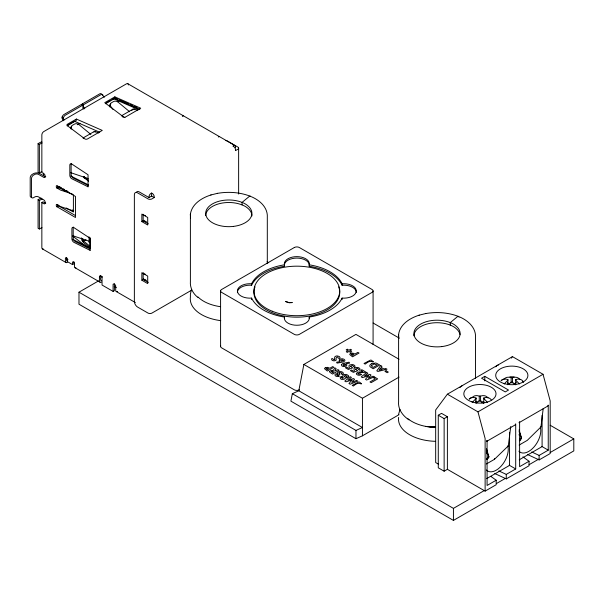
<?xml version="1.0" encoding="UTF-8"?>
<svg xmlns="http://www.w3.org/2000/svg" width="604" height="604" viewBox="0 0 604 604"><rect width="100%" height="100%" fill="white"/><g stroke="black" fill="none" stroke-linecap="round" stroke-linejoin="round"><path stroke-width="0.91" d="M476.012 398.217L476.012 397.976A15.938 9.203 60 0 0 469.18 399.116A9.664 5.579 -60 0 1 472.434 397.236A15.938 9.203 60 0 1 479.266 396.096A15.621 12.752 0 0 1 480.565 396.096A15.938 9.203 -60 0 1 488.047 398.006M483.819 398.217L483.819 397.976A15.938 9.203 -60 0 1 491.301 399.886M507.896 379.81L507.896 379.569A15.938 9.203 60 0 0 501.063 380.701A9.664 5.579 -60 0 1 504.317 378.829A15.938 9.203 60 0 1 511.15 377.689A15.621 12.752 0 0 1 512.449 377.689A15.938 9.203 -60 0 1 519.931 379.599M515.703 379.803L515.703 379.569A15.938 9.203 -60 0 1 523.585 382.121A14.549 8.403 0 0 0 522.619 381.434M89.09 247.044L89.09 246.213L87.255 247.27M88.403 246.485L83.609 242.589L82.718 238.588M88.599 181.192L84.87 178.339L84.379 176.647M101.381 282.015A2.763 1.593 -60 0 1 99.426 280.89L99.426 276.753A1.382 0.8 60 0 1 100.151 276.081L101.306 276.753A1.382 0.8 60 0 1 102.031 278.255L102.053 285.035L113.076 291.392L113.091 284.643A1.382 0.8 60 0 1 113.816 283.971L114.971 284.643A1.382 0.8 60 0 1 115.696 286.145L115.696 290.282A2.763 1.593 -60 0 0 117.644 291.407M543.185 408.636L540.957 426.937L527.284 440.361L519.153 445.057M76.398 119.056L67.452 124.22A1.842 1.065 0 0 0 67.286 125.617L85.028 139.026A1.842 1.065 0 0 0 87.482 138.95L102.265 130.419L76.398 119.056L76.232 120.506L67.452 125.723A1.842 1.065 0 0 0 67.18 125.919M510.75 426.507L508.289 445.911L494.495 459.297L486.363 463.993M84.137 108.879A1.842 1.065 60 0 1 82.839 106.621L82.839 105.119L81.54 104.371L63.971 114.511A2.763 1.593 -60 0 0 62.129 117.078L62.099 117.939A3.684 2.122 60 0 0 63.511 120.725M408.946 419.856C402.876 415.899 397.832 409.263 398.602 401.675L398.602 334.367C400.097 324.084 410.191 317.976 419.289 315.137M82.839 105.119L65.27 115.258A2.763 1.593 -60 0 0 63.428 117.825L63.495 118.746A1.842 1.065 60 0 0 64.281 119.902M292.336 393.687L355.967 430.418L362.438 427.519L298.806 390.78L292.336 393.687L290.901 401.154L355.967 438.715L362.438 435.816L399.033 414.684M298.806 390.78L303.872 364.438L355.93 334.389L399.033 359.274M519.1 429.927L521.554 438.104L519.659 440.761L521.524 438.262L519.07 431.573M486.499 448.696L488.885 456.866L486.96 459.576L488.847 457.032L486.454 450.342M89.369 241.842L89.181 242.506L88.999 236.783M191.423 289.875L190.396 294.05L190.396 297.198A38.528 22.242 0 0 0 220.732 320.633M398.602 414.261L400.007 409.369M540.814 427.111L541.146 426.552M508.138 446.084L508.477 445.518M134.058 109.762L134.511 109.128L137.772 110.426M486.605 458.919L488.319 456.541L488.885 456.866M519.312 440.112L520.988 437.779L521.554 438.104M527.624 454.548L539.13 459.923L550.191 453.536L550.191 400.95L543.034 374.276L512.449 356.624L447.383 394.193L435.673 409.973L435.68 462.558L438.61 464.25M511.331 358.127L512.449 356.624M131.785 110.487L133.144 109.06L134.511 109.128M143.669 214.465L143.193 214.941L145.488 215.703M141.849 221.608L147.708 224.99L147.708 217.478L141.849 214.095L141.849 221.608L143.669 220.332M143.669 273.068L143.193 273.544L145.488 274.307M141.849 280.211L147.708 283.593L147.708 276.081L141.849 272.698L141.849 280.211L143.669 278.927M459.946 387.496L461.675 385.964M495.733 366.832L496.631 365.964M100.151 276.081L100.989 275.854L100.407 276.194M98.739 132.971L94.971 131.491L93.922 132.049M497.062 365.601L497.462 365.299M82.189 105.496L82.189 103.994L99.758 93.846A2.763 1.593 -60 0 1 101.593 94.292L103.186 95.832A1.842 1.065 60 0 0 104.311 97.229M82.189 103.994L83.488 104.741L101.057 94.602A2.763 1.593 -60 0 1 102.899 95.039M114.843 96.859L104.764 102.68L124.447 117.614L140.709 108.222L114.843 96.859L114.843 98.361L105.541 103.729M67.739 125.103L74.451 121.23L99.683 132.208M106.515 102.718L110.389 100.483M111.936 99.585L113.492 98.694L138.716 109.671M41.978 171.679A0.921 0.528 0 0 0 41.329 171.838L39.373 172.963L38.075 172.208L38.075 143.661L40.023 142.536A2.763 1.593 0 0 1 41.978 142.068M38.075 143.661L39.373 144.409L41.329 143.284A0.921 0.528 0 0 1 41.978 143.133M77.584 124.749L80.022 123.337M117.516 101.691L119.147 100.747M83.186 137.901L94.103 131.597M121.442 115.817L133.144 109.06M73.582 210.962L60.921 206.742A2.763 1.593 0 0 1 60.347 206.485L56.776 204.446A0.921 0.528 60 0 0 56.293 204.892L56.293 205.647A0.921 0.528 60 0 0 56.776 206.651L75.485 217.478L75.485 196.443L56.776 185.662A0.921 0.528 60 0 0 56.293 186.107L56.293 186.863A0.921 0.528 60 0 0 56.776 187.867C59.939 185.775 64.145 192.48 67.988 191.34M56.776 187.867L58.241 187.24M41.978 227.731A0.921 0.528 0 0 0 41.329 227.882L39.373 229.007L38.075 228.259L38.075 199.713L40.023 198.58A2.763 1.593 0 0 1 41.261 198.172M38.075 199.713L39.373 200.46L41.329 199.335A0.921 0.528 0 0 1 42.627 199.335M43.292 248.984A2.763 1.593 -60 0 1 41.85 247.64L41.85 202.567L43.148 201.812L45.096 202.936A1.842 1.065 60 0 0 45.753 203.118M56.776 206.651L58.399 205.707L75.5 215.605M56.942 206.772L58.565 205.836M151.612 193.061L150.962 193.431A2.763 1.593 -60 0 0 149.007 196.813L149.007 197.568L151.612 196.066L154.216 197.568L154.216 196.813A2.763 1.593 60 0 0 152.261 193.431L151.612 193.061L151.612 196.066M154.216 197.568L151.936 198.882A2.763 1.593 0 0 1 148.033 198.882L137.621 192.872A4.598 2.658 60 0 0 134.367 194.752L134.367 301.434A4.598 2.658 60 0 0 137.621 307.074L148.033 313.083A2.763 1.593 0 0 0 151.936 313.083L191.642 290.162M67.354 262.37A2.763 1.593 -60 0 1 65.398 261.238L65.398 258.233A0.921 0.528 60 0 1 65.881 257.787L66.87 258.361A0.921 0.528 60 0 1 67.354 259.365L67.354 261.615L72.555 264.62L73.862 263.873L73.862 261.615M101.057 276.564L101.638 276.232M550.138 425.231L573.8 438.889L573.8 450.909L453.43 520.406L78.981 304.22L78.981 292.2L98.497 280.928M113.076 291.392L114.375 290.645L114.398 283.895A1.382 0.8 60 0 1 114.428 283.623M303.872 364.438L362.438 398.247L399.033 377.115M484.793 376.345L481.547 378.225L505.269 391.921L508.523 390.041L484.793 376.345L484.801 380.897M447.39 469.323L444.136 471.203L438.285 467.821L438.277 415.227L441.532 413.355L447.383 416.73L447.39 469.323L485.125 491.112L496.194 484.725L496.186 480.218L490.841 476.397M444.136 471.203L444.136 418.61L447.383 416.73M481.358 402.755L483.721 401.388M514.027 383.887L516.39 382.521M447.383 394.193L477.968 411.853L543.034 374.276M518.957 422.74L547.586 406.205L548.236 405.08L548.243 450.154L539.13 455.416L531.739 451.966M486.703 478.587L508.908 465.767A0.921 0.528 -60 0 0 509.557 464.642L509.557 432.23M519.236 459.803L541.441 446.983A0.921 0.528 -60 0 0 542.09 445.858L542.09 415.295M496.186 480.218L487.081 485.473L487.073 440.399L486.424 441.524L515.053 424.997L515.703 423.865L515.71 468.946L506.273 474.389L498.874 470.939M522.928 456.873L529.044 461.237L519.614 466.688L519.606 421.615M78.981 292.2L453.43 508.379L484.332 490.539M496.533 483.494L505.48 478.33M529.066 464.71L538.828 459.078M550.214 452.502L573.8 438.889M494.767 473.528L506.273 478.896L529.051 465.744L529.044 461.237M86.025 239.773L83.654 241.109L90.019 246.289M211.083 194.926C201.985 197.765 191.891 203.873 190.396 214.156L190.396 281.472C189.845 287.708 193.069 293.793 197.999 297.5M498.096 364.937L498.481 365.05M462.309 385.601L462.694 385.722M217.349 193.378C228.35 191.453 239.931 192.208 250.388 196.27M425.563 313.582C436.564 311.664 448.138 312.411 458.595 316.481M210.773 195.001L217.546 193.325M418.987 315.212L425.752 313.536M100.536 275.718L100.075 276.149L100.732 280.135A0.921 0.528 -60 0 0 101.381 280.513M101.306 276.753L102.099 276.624M81.359 237.84L82.129 240.551L83.231 240.392M84.235 176.67L83.382 176.783L84.87 178.339M509.942 376.76L514.11 376.813M121.797 115.719L124.862 117.561M425.435 426.371L435.401 427.398L430.237 427.088A35.53 20.513 0 0 1 407.443 418.323M344.937 364.235L344.484 364.137A1.261 0.732 0 0 0 343.578 364.28L343.14 365.269A1.117 0.649 0 0 0 343.94 365.571L345.224 365.231A1.276 0.74 0 0 0 345.473 364.831L345.397 364.552M72.344 194.012L60.921 190.207A2.763 1.593 0 0 1 60.347 189.958L56.942 187.987M143.156 214.284L143.156 220.86L146.251 221.819L144.311 220.702M143.156 272.887L143.156 279.463L146.251 280.422L144.311 279.305M70.577 172.623L88.139 178.55M73.212 235.87L89.022 241.207M115.168 98.075L117.697 99.169M119.373 99.902L128.629 103.926M130.313 104.658L132.835 105.753M134.511 106.485L137.04 107.588M114.843 98.361L139.849 109.347M83.163 138.308L83.609 138.512M88.539 185.639L73.22 178.052A2.763 1.593 60 0 1 71.129 174.601L71.129 164.416A2.763 1.593 60 0 1 71.34 163.518M70.781 176.021L88.29 184.779M72.45 239.214L89.951 247.972M251.339 196.7C258.957 199.954 266.606 206.183 267.308 215.032L267.308 263.646M459.553 316.904C467.164 320.158 474.812 326.394 475.514 335.243L475.514 378.247M127.814 83.722L234.971 145.587M62.129 117.078L63.428 117.825M62.099 117.939L63.495 118.746M507.352 382.604L509.633 383.918M267.059 261.796L268.689 262.732M373.113 323.019L399.221 338.097M149.007 197.568L139.252 191.929A4.598 2.658 60 0 0 136.428 192.185M475.469 401.018L477.749 402.332M541.765 446.416L548.243 450.154M143.156 220.86L148.274 223.812M61.472 187.829L59.086 186.447L59.086 188.267M63.065 188.742L64.658 189.664M66.244 190.577L67.837 191.498M438.277 415.227L444.136 418.61M66.153 207.957L73.401 211.996L73.401 194.714M509.232 465.208L515.71 468.946M41.85 202.567L43.798 203.691A1.842 1.065 60 0 0 45.058 203.306A5.353 3.088 60 0 0 45.096 202.189A1.842 1.065 60 0 0 43.798 199.932L38.656 196.964A2.763 1.593 0 0 0 34.753 196.964L33.454 197.719A2.763 1.593 -60 0 1 31.499 196.594L31.499 178.558A2.763 1.593 -60 0 1 33.454 175.175L34.753 174.428A2.763 1.593 0 0 1 38.656 174.428L43.798 177.395A1.842 1.065 60 0 0 45.058 177.01A5.353 3.088 60 0 0 45.096 175.892A1.842 1.065 60 0 0 43.798 173.635L41.85 172.51L41.85 134.949A2.763 1.593 -60 0 1 43.798 131.566L126.432 83.858A2.763 1.593 -60 0 1 128.38 84.983M143.156 279.463L148.274 282.415M66.349 258.784L68.003 259.735M114.254 286.447L116.346 287.647M42.416 248.908L65.972 262.506M75.085 267.761L100 282.151M116.27 291.543L135.364 302.566M72.306 209.943L73.741 210.819M90.872 134.443L79.169 124.779A3.684 2.763 23.7 0 0 74.511 124.099L72.269 125.398A3.684 2.763 23.7 0 0 71.77 129.052M89.09 246.213L90.525 247.308M72.593 236.036L86.523 246.711M84.915 177.357L88.478 180.302M129.656 111.748L118.21 102.242A3.684 2.763 23.7 0 0 113.552 101.563L111.31 102.854A3.684 2.763 23.7 0 0 110.811 106.515L113.054 109.513M83.609 242.589L82.129 240.551M477.968 411.853L485.125 438.519L485.125 491.112M398.602 334.367L398.746 338.618M122.65 115.976L122.68 117.04M95.47 131.664L95.485 132.057M539.13 455.416L539.13 459.923M515.703 379.569L515.703 384.763M512.449 377.689L512.449 383.019M511.15 377.689L511.15 383.019M507.896 379.569L507.896 384.763M506.273 474.389L506.273 478.896M494.495 458.549L494.495 459.297M483.819 397.976L483.819 403.306M480.565 396.096L480.565 401.434M479.266 396.096L479.266 401.434M476.012 397.976L476.012 403.306M453.43 508.379L453.43 520.406M459.976 334.503A23.118 13.348 0 0 0 455.952 328.402A19.441 11.227 0 0 0 450.274 325.118L450.274 322.604L457.341 316.775A3.08 1.442 -68 0 1 459.055 317.236M373.083 290.939L373.083 344.514M362.438 398.247L362.438 435.816M355.967 430.418L355.967 438.715M342.091 283.782A12.51 7.225 0 0 1 356.269 290.939A12.51 7.225 0 0 1 342.091 298.097A46.916 27.089 0 0 1 309.24 317.062A12.51 7.225 0 0 1 296.836 325.254A12.51 7.225 0 0 1 284.439 317.062A46.916 27.089 0 0 1 251.589 298.097A12.51 7.225 0 0 1 237.41 290.939A12.51 7.225 0 0 1 251.589 283.782A46.916 27.089 0 0 1 284.439 264.816A12.51 7.225 0 0 1 296.836 256.632A12.51 7.225 0 0 1 309.24 264.816A46.916 27.089 0 0 1 342.091 283.782L342.091 285.239A12.51 7.225 0 0 1 356.269 292.396M342.091 298.097L342.091 299.561M309.24 264.816L309.24 266.273A46.916 27.089 0 0 1 342.091 285.239M309.24 317.062L309.24 318.527M284.439 264.816L284.439 266.273A46.916 27.089 0 0 0 251.589 285.239A12.51 7.225 0 0 0 237.41 292.396M284.439 317.062L284.439 318.527M251.589 283.782L251.589 285.239M251.589 298.097L251.589 299.561M251.921 215.945A23.118 13.348 0 0 0 247.738 208.191A19.441 11.227 0 0 0 242.068 204.915L242.068 202.4L249.135 196.564A3.08 1.442 -68 0 1 250.668 196.564M238.633 148.169L238.633 194.035M235.545 147.602L235.545 146.855A2.763 1.593 -60 0 0 233.597 145.73L232.94 146.1L233.597 146.478A2.763 1.593 60 0 1 235.545 149.86L235.545 150.607L237.825 149.294A2.763 1.593 0 0 0 237.825 147.044L227.414 141.034A4.598 2.658 60 0 0 225.783 140.596M220.588 290.939L220.588 346.394M89.996 237.576L89.996 248.886L75.296 241.615A2.763 1.593 60 0 1 73.205 238.157L73.205 227.972A2.763 1.593 60 0 1 73.416 227.074M83.488 104.741L83.488 106.244A1.842 1.065 60 0 0 84.787 108.501M72.555 264.62L72.555 262.37A0.921 0.528 60 0 1 73.039 261.917L74.028 262.491A0.921 0.528 60 0 1 74.511 263.495L74.511 266.5A2.763 1.593 -60 0 0 75.953 267.844M66.704 257.485L66.704 260.49A0.921 0.528 -60 0 0 67.354 260.868M57.916 186.1L57.916 187.965M57.591 187.912L57.591 186.107A0.921 0.528 60 0 0 58.075 187.112M43.473 173.167L43.473 175.689M39.373 144.409L39.373 172.963M39.373 200.46L39.373 229.007M345.043 364.25A1.261 0.732 0 0 1 345.511 364.589M220.717 345.865A3.571 2.061 0 0 0 221.638 347.859L294.307 389.814A3.571 2.061 0 0 0 299.365 389.814M338.633 286.825A42.899 24.764 0 0 1 296.836 317.168A42.899 24.764 0 0 1 255.039 286.825M284.439 266.273A12.51 7.225 0 0 1 296.836 258.089A12.51 7.225 0 0 1 309.24 266.273M413.906 335.816A23.118 13.348 0 0 1 426.53 324.159A23.118 13.348 0 0 1 450.274 325.118M435.333 441.313A38.528 22.242 0 0 1 398.602 417.409M205.692 215.605A23.118 13.348 0 0 1 218.316 203.956A23.118 13.348 0 0 1 242.068 204.915M220.317 306.666A35.53 20.513 0 0 1 197.999 296.964M83.488 108.848A3.684 2.122 60 0 1 82.952 108.063M58.399 205.707A0.921 0.528 60 0 1 57.916 204.703M102.287 276.889A1.382 0.793 59.9 0 1 102.446 277.183M45.753 176.821A1.842 1.065 60 0 1 45.096 176.647L39.962 173.673A4.598 2.658 0 0 0 33.454 173.673L32.155 174.428A2.763 1.593 -60 0 0 30.2 177.81L30.2 195.839A2.763 1.593 -60 0 0 31.174 197.229M109.92 106.953A3.684 2.763 23.7 0 1 110.819 103.971M70.676 128.795A3.684 2.763 23.7 0 1 71.778 126.508M476.813 402.959A15.938 9.203 -60 0 1 479.266 400.603A15.621 12.752 0 0 1 480.565 400.603A15.938 9.203 60 0 1 483.185 403.14M472.419 402.445A15.938 9.203 -60 0 1 476.012 398.731M483.819 398.731A15.938 9.203 60 0 1 487.413 402.438M540.376 427.194A17.025 9.83 -60 0 1 533.838 447.171A17.025 9.83 -60 0 1 518.889 451.173M519.01 434.963A17.025 9.83 -60 0 1 519.81 433.37M507.843 445.986A17.025 9.83 -60 0 1 501.305 465.956A17.025 9.83 -60 0 1 486.356 469.957M486.477 453.747A17.025 9.83 -60 0 1 487.277 452.154M508.696 384.552A15.938 9.203 -60 0 1 511.15 382.196A15.621 12.752 0 0 1 512.449 382.196A15.938 9.203 60 0 1 515.069 384.733M504.302 384.031A15.938 9.203 -60 0 1 507.896 380.316M515.703 380.316A15.938 9.203 60 0 1 519.297 384.023M350.448 366.349L352.728 367.813L348.349 369.459L345.39 367.745L346.477 367.119L348.508 368.297C351.385 368.138 346.168 365.11 351.309 364.635C352.827 364.137 356.315 365.526 354.563 367.36L353.317 366.364A1.336 0.77 0 0 0 352.917 365.737A1.216 0.702 0 0 0 352.185 365.526L350.448 366.349M355.454 369.24L357.734 370.705L353.355 372.351L350.396 370.637L351.475 370.01L353.514 371.188C356.39 371.03 351.173 368.002 356.315 367.519C357.832 367.028 361.32 368.417 359.569 370.252L358.323 369.255A1.336 0.77 0 0 0 357.923 368.629A1.216 0.702 0 0 0 357.191 368.417L355.454 369.24M346.885 376.239L346.824 376.556A1.268 0.732 0 0 1 346.311 376.919L345.518 377.009A1.495 0.861 0 0 1 344.763 376.836L344.371 376.617A1.397 0.808 0 0 1 344.091 376.179L345.45 375.394L346.885 376.239M339.071 373.121L339.939 374.261L338.859 374.888L337.319 374.488A0.891 0.513 0 0 0 336.602 374.805L337.138 375.484A1.17 0.679 0 0 0 338.187 375.469L339.357 376.141C337.968 376.904 334.51 376.594 335.024 374.472A2.288 1.321 0 0 1 336.035 373.793L337.795 373.717L337.5 373.068A2.356 1.359 0 0 1 337.991 372.23C339.622 370.441 345.556 372.283 342.611 374.646L341.441 373.974L341.811 373.536A1.314 0.763 0 0 0 341.713 373.053L339.863 372.57A1.299 0.747 0 0 0 339.191 372.917L339.071 373.121M361.313 383.57L361.29 383.993C358.482 382.687 356.821 383.193 353.37 386.062L352.2 385.39L358.617 382.068A1.963 1.133 0 0 1 359.471 382.09L361.313 383.57M373.144 361.637L373.121 362.06C370.32 360.754 368.651 361.252 365.201 364.129L364.038 363.457L370.448 360.127A1.963 1.133 0 0 1 371.301 360.158L373.144 361.637M334.692 359.304C333.725 361.23 332.947 357.545 331.581 358.768C331.264 360.716 333.959 361.169 335.333 360.611A2.265 1.306 0 0 0 336.232 359.939C335.069 357.93 338.142 355.409 338.187 358.195L339.833 358.436L340.037 357.379L339.169 356.451L337.281 355.937A2.439 1.404 0 0 0 335.771 356.194L334.729 356.964L334.601 358.331A44.047 25.428 0 0 1 334.676 359.055L334.692 359.304M348.667 376.194L347.798 377.432L345.171 378.202A2.68 1.548 0 0 1 344.431 378.987A2.627 1.518 0 0 1 343.087 379.418C339.833 380.324 338.844 375.922 342.581 376.368C342.778 373.551 347.761 373.929 348.667 376.194M371.573 365.458L371.928 366.545L373.212 367.406L377.379 364.997L374.095 363.986L371.573 365.458M329.686 371.513L329.648 371.702A2.25 1.299 0 0 0 329.829 372.253L332.6 374.072L339.108 370.312L337.938 369.64L334.707 371.052L336.111 368.583L334.812 367.836L333.34 370.418L331.067 370.411L329.686 371.513M341.388 364.574C341.049 368.002 349.271 366.515 346.266 363.729L349.633 363.095L349.12 362.196L343.125 363.351L341.388 364.574M358.081 373.483L358.648 374.216L360.49 373.959L361.653 374.631L359.448 375.25A2.718 1.57 0 0 1 357.666 374.978L356.836 374.51A2.537 1.465 0 0 1 356.428 373.317L358.119 372.109L362.928 371.611L360.739 370.35L361.819 369.724L366.16 372.223L359.931 372.721L358.081 373.483M339.199 360.12L339.924 361.607L336.564 362.241L337.077 363.14L343.064 361.977L344.642 361.064A3.148 1.812 0 0 0 344.824 360.112C343.714 358.27 340.362 358.346 339.199 360.12M326.273 368.659L327.345 369.686L328.682 368.916L327.217 368.274L326.273 368.659M351.452 354.427L352.525 355.462L353.861 354.691L352.396 354.05L351.452 354.427M343.208 360.467L341.705 361.2A1.057 0.612 0 0 1 341.064 361.011L340.731 360.641A1.291 0.747 0 0 1 340.837 360.226L342.249 359.765L343.208 360.467M341.683 377.643C342.755 380.135 344.861 376.005 341.683 377.643M331.43 371.513L332.6 372.721L333.937 371.951L332.351 371.226L331.43 371.513M380.369 368.259L379.086 370.131L382.317 369.384L380.369 368.259M380.679 365.548L376.798 370.826L377.885 371.445L387.021 369.21L385.775 368.493L383.933 368.969L381.094 367.33L381.924 366.273L380.679 365.548M352.026 380.044L348.976 383.525L350.184 384.227L357.794 381.101L356.609 380.422L351.807 382.392L354.571 379.244L353.431 378.587L347.972 380.173L351.385 377.402L350.199 376.722L344.793 381.109L345.994 381.803L352.026 380.044M368.485 375.839L365.435 379.32L366.643 380.022L374.253 376.896L373.068 376.216L368.266 378.187L371.03 375.039L369.89 374.382L364.431 375.975L367.844 373.197L366.658 372.517L361.252 376.904L362.453 377.598L368.485 375.839M325.36 367.753L324.952 368.04A2.371 1.367 0 0 0 324.537 368.727L327.345 371.037L333.853 367.277L332.683 366.605L329.844 368.244L327.647 367.36L325.36 367.753M350.539 353.529L350.131 353.808A2.371 1.367 0 0 0 349.716 354.495L352.525 356.805L359.033 353.053L357.862 352.381L355.024 354.012L352.827 353.129L350.539 353.529M371.385 363.834L370.728 364.28A4.711 2.718 0 0 0 369.814 365.918A3.458 1.993 0 0 0 370.441 367.013L373.212 368.75L379.72 364.997L376.753 363.374A3.141 1.812 0 0 0 375.416 363.019L371.385 363.834M294.307 247.527L221.638 289.482A3.571 2.061 0 0 0 221.638 292.396L294.307 334.352A3.571 2.061 0 0 0 299.365 334.352L372.034 292.396A3.571 2.061 0 0 0 372.034 289.482L299.365 247.527A3.571 2.061 0 0 0 294.307 247.527M347.27 349.248L346.183 349.875L347.851 350.833L346.266 351.755L347.353 352.381L348.938 351.46L350.607 352.426L351.694 351.8L350.026 350.833L351.603 349.92L350.524 349.293L348.938 350.207L347.27 349.248M374.669 377.138L373.498 377.81L375.333 378.874L369.995 381.954L371.166 382.626L377.674 378.874L374.669 377.138M386.062 370.773L384.974 371.4L387.224 372.698L388.312 372.072L386.062 370.773M183.042 115.915L182.385 116.164A2.763 1.593 -60 0 1 183.042 115.915M218.942 136.647L218.293 136.889A2.763 1.593 -60 0 1 218.942 136.647M292.147 302.581L289.059 302.672L285.496 301.494L289.059 302.672L292.147 302.581M435.492 427.164L429.95 426.839L435.409 427.134M83.631 241.827L82.884 241.66L82.695 240.468L83.631 241.827M84.885 178.12L84.024 177.825L83.956 176.708L84.885 178.12M88.041 186.787L71.914 178.807A2.763 1.593 60 0 1 69.822 175.349L69.822 165.164A2.763 1.593 60 0 1 71.914 164.122L88.041 174.767L88.041 186.787M90.124 250.35L73.998 242.363A2.763 1.593 60 0 1 71.906 238.912L71.906 228.727A2.763 1.593 60 0 1 73.998 227.685L90.124 238.323L90.124 250.35M190.487 216.776L190.396 214.156L190.539 218.406L190.487 216.776M272.23 311.226A42.899 24.764 0 0 0 339.569 293.099A42.899 24.764 0 0 0 278.708 268.493A42.899 24.764 0 0 0 272.23 311.226M441.69 346.605A23.118 13.348 0 0 0 455.952 325.881A19.426 10.744 2 0 0 450.274 322.604A23.118 13.348 0 0 0 414.382 330.841A23.118 13.348 0 0 0 441.69 346.605M233.484 226.402A23.118 13.348 0 0 0 247.738 205.677A19.426 10.744 2 0 0 242.068 202.4A23.118 13.348 0 0 0 206.168 210.63A23.118 13.348 0 0 0 233.484 226.402M471.867 401.871A16.104 9.302 0 0 0 496.02 393.816A16.104 9.302 0 0 0 471.867 385.767A16.104 9.302 0 0 0 471.867 401.871M503.751 383.457A16.104 9.302 0 0 0 527.904 375.409A16.104 9.302 0 0 0 503.751 367.353A16.104 9.302 0 0 0 503.751 383.457"/></g></svg>
